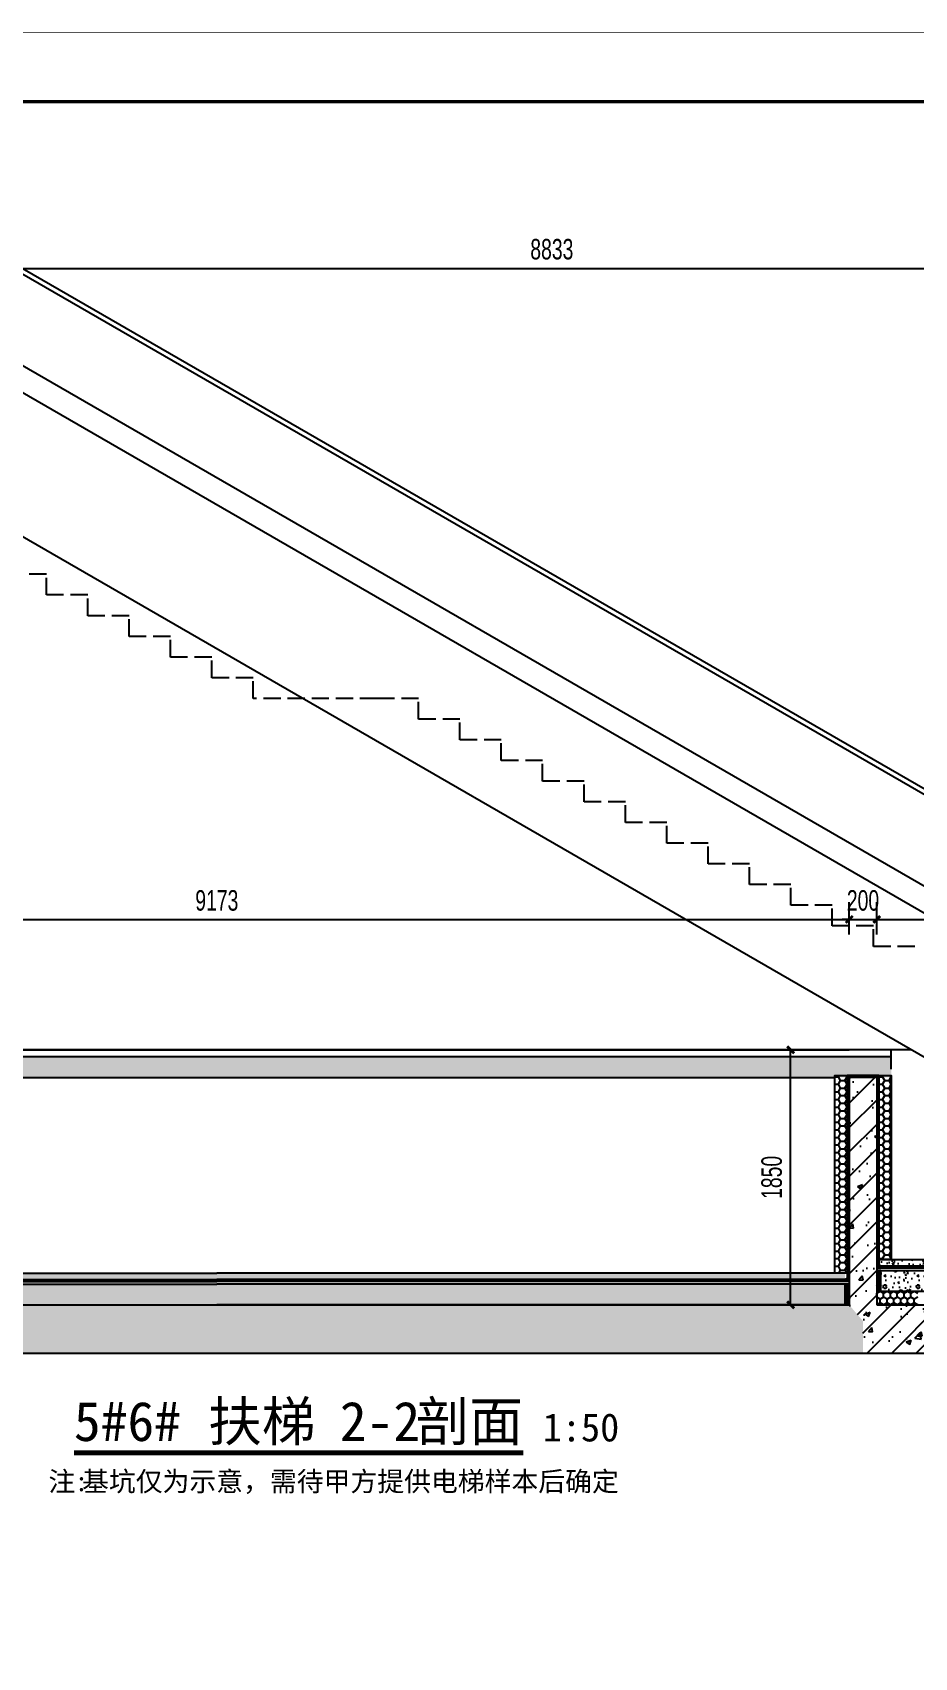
# Model space of a CAD drawing. Extents: x -26219 to 315419, y -160410 to -120810.
# Drawn here: x 162943 to 169341, y -138149 to -126361 of the extents above; entities that cross this region are included whole.
import ezdxf

# ---------------------------------------------------------------- set-up
doc = ezdxf.new("R2010")
doc.units = 0
doc.header["$LTSCALE"] = 1000
doc.header["$MEASUREMENT"] = 0
doc.linetypes.add('14#楼幕墙$0$DASH', pattern=[0.35, 0.25, -0.1])
for name, color, linetype in [('01-标注_尺寸', 124, 'Continuous'), ('02-TEXT_标注', 130, 'Continuous'), ('05-填充_天正', 26, 'Continuous'), ('A-O_屋面', 201, 'Continuous'), ('A-O_防水层', 222, 'Continuous'), ('A-SUR_保温', 222, 'Continuous'), ('A_STR-砼墙', 51, 'Continuous'), ('A_STR-砼柱', 51, 'Continuous'), ('DIM_SYMB', 3, 'Continuous'), ('S_A-E_楼梯', 171, 'Continuous'), ('S_FLOOR', 2, 'Continuous'), ('S_SURFACE', 6, 'Continuous'), ('建-标注-文本', 254, 'Continuous'), ('道路', 6, 'Continuous')]:
    doc.layers.add(name, color=color, linetype=linetype)
doc.layers.add('04-不打印_辅助线', color=165, linetype='Continuous', plot=False)
doc.styles.add('_TCH_DIM_T3', font='ros.shx', dxfattribs={"width": 0.705882, "bigfont": 'jd.shx'})
doc.styles.get("Standard").update_dxf_attribs({"font": 'STXIHEI_0.TTF'})
doc.dimstyles.new('_TCH_ARCH&&50', dxfattribs={"dimtxt": 148.75, "dimasz": 50, "dimexe": 125, "dimexo": 150, "dimgap": 63.125, "dimtad": 1, "dimdec": 0, "dimzin": 0, "dimdsep": 46, "dimtxsty": '_TCH_DIM_T3', "dimblk": 'ARCHTICK', "dimcen": 0.09, "dimclrt": 7, "dimazin": 2, "dimtfac": 1, "dimtdec": 0, "dimtix": 1, "dimtmove": 2, "dimatfit": 3, "dimfxl": 0, "dimtolj": 1, "dimtzin": 0, "dimarcsym": 0})
pattern_1 = [(0, (184459.27, 262458.4), (120, 240), [0, -240]), (0, (184318.87, 262426), (120, 240), [0, -240]), (0, (184396.87, 262423.6), (120, 240), [0, -240]), (0, (184482.07, 262494.4), (120, 240), [0, -240]), (0, (184382.47, 262411.6), (120, 240), [0, -240]), (0, (184506.07, 262645.6), (120, 240), [0, -240]), (0, (184432.87, 262626.4), (120, 240), [0, -240]), (0, (184471.27, 262596.4), (120, 240), [0, -240]), (0, (184275.67, 262591.6), (120, 240), [0, -240]), (0, (184393.27, 262580.8), (120, 240), [0, -240]), (0, (184347.67, 262519.6), (120, 240), [0, -240]), (0, (184350.07, 262429.6), (120, 240), [0, -240]), (0, (184440.07, 262420), (120, 240), [0, -240]), (0, (184506.07, 262525.6), (120, 240), [0, -240]), (0, (184281.67, 262488.4), (120, 240), [0, -240]), (0, (184302.07, 262529.2), (120, 240), [0, -240]), (0, (184395.67, 262512.4), (120, 240), [0, -240]), (0, (184362.07, 262477.6), (120, 240), [0, -240]), (0, (184342.87, 262556.8), (120, 240), [0, -240]), (0, (184372.87, 262646.8), (120, 240), [0, -240]), (0, (184291.27, 262438), (120, 240), [0, -240]), (0, (184423.27, 262597.6), (120, 240), [0, -240]), (0, (184311.67, 262601.2), (120, 240), [0, -240]), (0, (184292.47, 262632.4), (120, 240), [0, -240]), (130.601294, (184491.331, 262570.46), (-599.99999337, 720.00000315), [10.53662, -4414.8444]), (18.434949, (184474.19, 262575.032), (599.9999978, 239.9999982), [10.8421, -1507.05116]), (90, (184474.19, 262564.75), (120, 240), [10.28571, -469.71426]), (161.565051, (184484.474, 262561.318), (-600.000003, 239.999982), [10.8421, -1507.05116]), (53.130102, (184484.474, 262561.32), (120, 240), [11.42857, -1188.5714]), (135, (184493.62, 262439.03), (-120.000015, 239.999984), [9.69746, -669.12504]), (45, (184479.9, 262439.03), (120, 239.999999), [9.69746, -669.12504]), (135, (184486.76, 262432.175), (-120.000015, 239.999984), [9.69746, -669.12504]), (45, (184486.76, 262432.175), (120, 239.999999), [9.69746, -669.12504]), (116.56505, (184378.19, 262600.17), (-2e-05, 479.99999), [12.77753, -255.5506]), (180, (184372.47, 262611.6), (-120, 240), [13.71429, -226.2857]), (63.43495, (184353.05, 262600.17), (1e-06, 480), [12.77753, -255.5506]), (116.56505, (184358.76, 262588.75), (-2e-05, 479.99999), [12.77753, -255.5506]), (0, (184358.76, 262588.75), (120, 240), [13.71429, -226.2857]), (63.43495, (184372.47, 262588.75), (1e-06, 480), [12.77753, -255.5506]), (107.102728, (184468.474, 262519.032), (-359.99998624, 1200.00000194), [15.54454, -6513.161]), (143.972626, (184463.903, 262533.889), (-2279.9999711, 1679.9999981), [15.54454, -3248.808]), (180, (184451.33, 262543.03), (-120, 240), [14.85714, -225.14284]), (36.0273733, (184423.903, 262533.889), (2279.99998315, 1679.9999819), [15.54454, -3248.808]), (71.565051, (184419.33, 262520.175), (360.000002, 1199.999998), [14.45613, -1503.43712]), (107.102728, (184423.903, 262505.318), (-359.99998624, 1200.00000194), [15.54454, -6513.161]), (143.972626, (184436.474, 262496.175), (-2279.9999711, 1679.9999981), [15.54454, -3248.808]), (0, (184436.47, 262496.17), (120, 240), [14.85714, -225.14284]), (36.0273733, (184451.331, 262496.175), (2279.99998315, 1679.9999819), [15.54454, -3248.808]), (71.565051, (184463.903, 262505.318), (360.000002, 1199.999998), [14.45613, -1503.43712]), (150.255118, (184470.76, 262631.032), (-360.0000009, 239.999997), [9.21401, -1925.72784]), (90, (184462.76, 262626.46), (120, 240), [9.14286, -470.8571]), (29.744881, (184462.76, 262626.46), (360.0000002, 239.9999989), [9.21401, -1925.72784]), (116.56505, (184414.76, 262460.75), (-2e-05, 479.99999), [12.77753, -255.5506]), (168.690067, (184409.046, 262472.175), (-1080.0000008, 239.999994), [11.6549, -2435.8742]), (41.185925, (184388.474, 262466.46), (2999.99998182, 2639.9999769), [12.14874, -5090.3208]), (90, (184388.47, 262455.03), (120, 240), [11.42857, -468.5714]), (138.814074, (184397.617, 262447.032), (-2999.99994668, 2640.0000168), [12.14874, -5090.3208]), (16.6992442, (184397.617, 262447.032), (3959.9999702, 1199.99998743), [11.93178, -4999.415]), (60.945396, (184409.046, 262450.46), (119.99999968, 239.99999788), [11.76643, -4930.1358]), (109.983106, (184314.188, 262561.318), (-600.00000226, 1679.99999555), [13.3768, -5604.879]), (155.556045, (184309.617, 262573.889), (-1560.00000595, 719.99998504), [13.8092, -5786.0526]), (24.4439547, (184284.474, 262573.889), (1560.00000078, 719.99999654), [13.8092, -5786.0526]), (70.0168934, (184279.903, 262561.318), (600.0000018, 1679.99999583), [13.3768, -5604.879]), (109.983106, (184284.474, 262548.746), (-600.00000226, 1679.99999555), [13.3768, -5604.879]), (160.016893, (184297.046, 262544.175), (-600.0000004, 239.9999891), [13.3768, -2795.751]), (19.9831065, (184297.046, 262544.175), (599.9999967, 239.9999996), [13.3768, -2795.751]), (70.0168934, (184309.617, 262548.746), (600.0000018, 1679.99999583), [13.3768, -5604.879]), (122.005383, (184403.331, 262539.603), (-120.0000161, 239.9999877), [10.78169, -2253.3736]), (18.434949, (184387.33, 262545.318), (599.9999978, 239.9999982), [10.8421, -1507.05116]), (90, (184387.33, 262535.03), (120, 240), [10.28571, -469.71426]), (161.565051, (184397.617, 262531.603), (-600.000003, 239.999982), [10.8421, -1507.05116]), (54.462322, (184397.617, 262531.603), (839.9999988, 1199.9999982), [9.83123, -4119.2846]), (116.56505, (184333.62, 262481.32), (-2e-05, 479.99999), [12.77753, -255.5506]), (180, (184327.9, 262492.75), (-120, 240), [12.57143, -227.42856]), (59.0362434, (184308.474, 262481.318), (120.0000004, 239.9999988), [13.32789, -2785.5288]), (120.963756, (184315.331, 262469.89), (-120.0000164, 239.999989), [13.32789, -2785.5288]), (0, (184315.33, 262469.9), (120, 240), [12.57143, -227.42856]), (63.43495, (184327.9, 262469.89), (1e-06, 480), [12.77753, -255.5506])]
pattern_2 = [(50, (64229.74, 266731.6), (107.589027, -9.41282), [11.25, -123.75]), (355, (64229.74, 266731.6), (-20.8127, 112.82882), [9, -99]), (100.4514, (64238.7, 266730.82), (86.776407, 103.415931), [9.561029, -105.171317]), (46.1842, (64229.74, 266761.6), (160.086157, -24.827852), [16.875, -185.625]), (96.6356, (64243.08, 266759.53), (140.199406, 146.11768), [14.34154, -157.75695]), (351.1842, (64229.74, 266761.6), (140.19929, 146.11779), [13.5, -148.5]), (21, (64244.74, 266754.1), (89.536058, -60.392834), [11.25, -123.75]), (326, (64244.74, 266754.1), (36.4973, 108.772507), [9, -99]), (71.4514, (64252.2, 266749.07), (126.033394, 48.379575), [9.561029, -105.171317]), (37.5, (64229.74, 266731.603), (1.8239783, 49.934078), [0, -97.8, 0, -100.5, 0, -99.375]), (7.5, (64229.74, 266731.603), (39.4604306, 59.161757), [0, -57.3, 0, -95.55, 0, -37.875]), (327.5, (64196.29, 266731.603), (80.0733654, -3.3832308), [0, -37.5, 0, -117, 0, -155.25]), (317.5, (64181.29, 266731.6), (87.477925, 15.015747), [0, -48.75, 0, -77.7, 0, -110.25])]
pattern_3 = [(45, (0, 0), (-88.38835, 88.38835), []), (50, (0, 0), (358.6301, -31.37607), [37.5, -412.5]), (355, (0, 0), (-69.37567, 376.09607), [30, -330]), (100.4514, (29.9, -2.6), (289.2547, 344.71977), [31.8701, -350.57106]), (46.1842, (0, 100), (533.6205, -82.7595), [56.25, -618.75]), (96.6356, (44.47, 93.1), (467.3314, 487.0589), [47.8051, -525.8565]), (351.1842, (0, 100), (467.331, 487.0593), [45, -495]), (21, (50, 75), (298.45353, -201.30945), [37.5, -412.5]), (326, (50, 75), (121.65767, 362.575), [30, -330]), (71.4514, (74.87, 58.22), (420.1113, 161.26525), [31.8701, -350.57106]), (37.5, (0, 0), (6.07993, 166.44693), [0, -326, 0, -335, 0, -331.25]), (7.5, (0, 0), (131.53477, 197.20586), [0, -191, 0, -318.5, 0, -126.25]), (327.5, (-111.5, 0), (266.91122, -11.277436), [0, -125, 0, -390, 0, -517.5]), (317.5, (-161.5, 0), (291.59308, 50.0525), [0, -162.5, 0, -259, 0, -367.5])]

# ---------------------------------------------------------------- blocks, each defined once
blk = doc.blocks.new('sdfsdfdsf')
at = {"layer": 'S_FLOOR'}
for p, q in [((11333, -5100), (2500, 0)), ((11256, -6100), (2422, -1000))]:
    blk.add_line(p, q, dxfattribs=at)
at = {"layer": '道路', "linetype": 'ByBlock'}
for p, q in [((10969, -4030), (2947, 601)), ((10987, -3999), (2965, 632)), ((10797, -4594), (2776, 37))]:
    blk.add_line(p, q, dxfattribs=at)
blk = doc.blocks.new('图框-A1')
for points, const_width in [([(0, 0), (841, 0), (841, 594), (0, 594)], 0.05), ([(766, 584), (25, 584), (25, 10), (766, 10)], 0.5)]:
    blk.add_lwpolyline(points, close=True, dxfattribs=dict(const_width=const_width))
blk = doc.blocks.new('$LinePat$聚苯板')
at = {"color": 0}
for p, q in [((14.8, -8.6), (0, 0)), ((29.7, 0), (14.8, -8.6)), ((14.8, -25.7), (0, -34.3)), ((0, -34.3), (0, -51.4)), ((0, -51.4), (14.8, -60)), ((14.8, -8.6), (14.8, -25.7)), ((29.7, -34.3), (14.8, -25.7)), ((14.8, -60), (29.7, -51.4))]:
    blk.add_line(p, q, dxfattribs=at)
blk = doc.blocks.new('*U58')
at = {"layer": 'A-SUR_保温', "color": 26}
blk.add_lwpolyline([(0, 0), (30, 0), (30, 150), (0, 150), (0, 0)], dxfattribs=at)
at = {"layer": 'A-SUR_保温', "color": 26, "xscale": -0.505156626798275, "yscale": 0.5, "zscale": 0.5, "rotation": 269.9999988198052}
for p in [(30, 135), (30, 120), (30, 105), (30, 90), (30, 75), (30, 60), (30, 45), (30, 30), (30, 15), (30, 0)]:
    blk.add_blockref('$LinePat$聚苯板', p, dxfattribs=at)
blk = doc.blocks.new('_ArchTick')
at = {"color": 0, "linetype": 'ByBlock', "const_width": 0.4}
blk.add_lwpolyline([(-0.5, -0.5), (0.5, 0.5)], dxfattribs=at)
blk = doc.blocks.new('*D572')
at = {"layer": '01-标注_尺寸', "color": 0, "lineweight": -2, "transparency": 16777216}
for p, q in [((162293, -129055), (162293, -127947)), ((171127, -129055), (171127, -127947)), ((162293, -128072), (171127, -128072))]:
    blk.add_line(p, q, dxfattribs=at)
at = {"layer": 'Defpoints', "color": 0, "transparency": 16777216}
for p in [(171127, -128072), (162293, -129205), (171127, -129205)]:
    blk.add_point(p, dxfattribs=at)
at = {"layer": '01-标注_尺寸', "color": 0, "lineweight": -2, "transparency": 16777216, "xscale": 50, "yscale": 50, "zscale": 50, "rotation": 180}
blk.add_blockref('_ArchTick', (162293, -128072), dxfattribs=at)
at = {"layer": '01-标注_尺寸', "color": 0, "lineweight": -2, "transparency": 16777216, "xscale": 50, "yscale": 50, "zscale": 50}
blk.add_blockref('_ArchTick', (171127, -128072), dxfattribs=at)
at = {"layer": '01-标注_尺寸', "color": 7, "transparency": 16777216, "insert": (166710, -127934), "char_height": 148.8, "attachment_point": 5, "style": '_TCH_DIM_T3'}
blk.add_mtext('\\A1;8833', dxfattribs=at)
blk = doc.blocks.new('*D779')
at = {"layer": '01-标注_尺寸', "color": 0, "lineweight": -2, "transparency": 16777216}
for p, q in [((159693, -132905), (159693, -132670)), ((168867, -132905), (168867, -132670)), ((159693, -132795), (168867, -132795))]:
    blk.add_line(p, q, dxfattribs=at)
at = {"layer": 'Defpoints', "color": 0, "transparency": 16777216}
for p in [(168867, -132795), (159693, -133055), (168867, -133055)]:
    blk.add_point(p, dxfattribs=at)
at = {"layer": '01-标注_尺寸', "color": 0, "lineweight": -2, "transparency": 16777216, "xscale": 50, "yscale": 50, "zscale": 50, "rotation": 180}
blk.add_blockref('_ArchTick', (159693, -132795), dxfattribs=at)
at = {"layer": '01-标注_尺寸', "color": 0, "lineweight": -2, "transparency": 16777216, "xscale": 50, "yscale": 50, "zscale": 50}
blk.add_blockref('_ArchTick', (168867, -132795), dxfattribs=at)
at = {"layer": '01-标注_尺寸', "color": 7, "transparency": 16777216, "insert": (164280, -132658), "char_height": 148.8, "attachment_point": 5, "style": '_TCH_DIM_T3'}
blk.add_mtext('\\A1;9173', dxfattribs=at)
blk = doc.blocks.new('*D780')
at = {"layer": '01-标注_尺寸', "color": 0, "lineweight": -2, "transparency": 16777216}
for p, q in [((168867, -132905), (168867, -132670)), ((169067, -132905), (169067, -132670)), ((168867, -132795), (168817, -132795)), ((168867, -132795), (169067, -132795)), ((169067, -132795), (169117, -132795))]:
    blk.add_line(p, q, dxfattribs=at)
at = {"layer": 'Defpoints', "color": 0, "transparency": 16777216}
for p in [(169067, -132795), (168867, -133055), (169067, -133055)]:
    blk.add_point(p, dxfattribs=at)
at = {"layer": '01-标注_尺寸', "color": 0, "lineweight": -2, "transparency": 16777216, "xscale": 50, "yscale": 50, "zscale": 50}
blk.add_blockref('_ArchTick', (168867, -132795), dxfattribs=at)
at = {"layer": '01-标注_尺寸', "color": 0, "lineweight": -2, "transparency": 16777216, "xscale": 50, "yscale": 50, "zscale": 50, "rotation": 180}
blk.add_blockref('_ArchTick', (169067, -132795), dxfattribs=at)
at = {"layer": '01-标注_尺寸', "color": 7, "transparency": 16777216, "insert": (168967, -132658), "char_height": 148.8, "attachment_point": 5, "style": '_TCH_DIM_T3'}
blk.add_mtext('\\A1;200', dxfattribs=at)
blk = doc.blocks.new('*D781')
at = {"layer": '01-标注_尺寸', "color": 0, "lineweight": -2, "transparency": 16777216}
for p, q in [((169067, -132905), (169067, -132670)), ((173427, -132905), (173427, -132670)), ((169067, -132795), (173427, -132795))]:
    blk.add_line(p, q, dxfattribs=at)
at = {"layer": 'Defpoints', "color": 0, "transparency": 16777216}
for p in [(173427, -132795), (169067, -133055), (173427, -133055)]:
    blk.add_point(p, dxfattribs=at)
at = {"layer": '01-标注_尺寸', "color": 0, "lineweight": -2, "transparency": 16777216, "xscale": 50, "yscale": 50, "zscale": 50, "rotation": 180}
blk.add_blockref('_ArchTick', (169067, -132795), dxfattribs=at)
at = {"layer": '01-标注_尺寸', "color": 0, "lineweight": -2, "transparency": 16777216, "xscale": 50, "yscale": 50, "zscale": 50}
blk.add_blockref('_ArchTick', (173427, -132795), dxfattribs=at)
at = {"layer": '01-标注_尺寸', "color": 7, "transparency": 16777216, "insert": (171247, -132658), "char_height": 148.8, "attachment_point": 5, "style": '_TCH_DIM_T3'}
blk.add_mtext('\\A1;4360', dxfattribs=at)
blk = doc.blocks.new('*D893')
at = {"layer": '01-标注_尺寸', "color": 0, "lineweight": -2, "transparency": 16777216}
for p, q in [((168717, -133741), (168317, -133741)), ((168442, -135591), (168442, -133741)), ((168717, -135591), (168317, -135591))]:
    blk.add_line(p, q, dxfattribs=at)
at = {"layer": 'Defpoints', "color": 0, "transparency": 16777216}
for p in [(168442, -133741), (168867, -133741), (168867, -135591)]:
    blk.add_point(p, dxfattribs=at)
at = {"layer": '01-标注_尺寸', "color": 0, "lineweight": -2, "transparency": 16777216, "xscale": 50, "yscale": 50, "zscale": 50}
for p, rotation in [((168442, -133741), 90), ((168442, -135591), 270)]:
    blk.add_blockref('_ArchTick', p, dxfattribs=dict(at, rotation=rotation))
at = {"layer": '01-标注_尺寸', "color": 7, "transparency": 16777216, "insert": (168305, -134666), "char_height": 148.8, "attachment_point": 5, "rotation": 90, "style": '_TCH_DIM_T3'}
blk.add_mtext('\\A1;1850', dxfattribs=at)

msp = doc.modelspace()

# ---------------------------------------------------------------- hatches: boundary and pattern name
at = {"layer": '05-填充_天正'}
h = msp.add_hatch(dxfattribs=at)
h.set_pattern_fill('AR-CONC', color=256, scale=50, style=0)
h.set_pattern_definition([(50, (-40144.654, 15280.14), (91.092334, -7.969543), [9.525, -104.775]), (355, (-40144.65, 15280.14), (-17.621413, 95.52832), [7.62, -83.82]), (100.451, (-40137.06, 15279.48), (73.47125, 87.558344), [8.095, -89.045]), (46.1842, (-40144.65, 15305.54), (135.53952, -21.021164), [14.2875, -157.1625]), (96.6356, (-40133.36, 15303.79), (118.70212, 123.71278), [12.1425, -133.5675]), (351.184, (-40144.65, 15305.54), (118.7023, 123.71256), [11.43, -125.73]), (21, (-40131.954, 15299.19), (75.80744, -51.13276), [9.525, -104.775]), (326, (-40131.95, 15299.19), (30.901014, 92.093983), [7.62, -83.82]), (71.4514, (-40125.64, 15294.93), (106.708245, 40.96143), [8.095, -89.045]), (37.5, (-40144.654, 15280.142), (1.5443016, 42.2775194), [0, -82.804, 0, -85.09, 0, -84.1375]), (7.5, (-40144.654, 15280.14), (33.409831, 50.0902874), [0, -48.514, 0, -80.899, 0, -32.0675]), (327.5, (-40172.975, 15280.142), (67.7952976, -2.864372), [0, -31.75, 0, -99.06, 0, -131.445]), (317.5, (-40185.675, 15280.14), (74.064591, 12.713246), [0, -41.275, 0, -65.786, 0, -93.345])])
h.paths.add_polyline_path([(159793.4, -133941.5), (159793.4, -133791.5), (169171.9, -133791.5), (169171.9, -133941.5)])
h = msp.add_hatch(dxfattribs=at)
h.set_pattern_fill('钢筋混凝土', color=256, scale=50, style=0)
h.set_pattern_definition(pattern_3)
h.paths.add_polyline_path([(168866.9, -133941.5), (168866.9, -135591.5), (168966.9, -135708.2), (169066.9, -135591.5), (169066.9, -133941.5)])
h = msp.add_hatch(dxfattribs=at)
h.set_pattern_fill('钢筋混凝土', color=256, scale=50, style=0)
h.set_pattern_definition(pattern_3)
h.paths.add_polyline_path([(159626.8, -135708.2), (159693.4, -135941.5), (168966.9, -135941.5), (168966.9, -135708.2), (168866.9, -135591.5), (159693.4, -135591.5)])
h = msp.add_hatch(dxfattribs=at)
h.set_pattern_fill('钢筋混凝土', color=256, scale=50, style=0)
h.set_pattern_definition(pattern_3)
h.paths.add_polyline_path([(168966.9, -135708.2), (168966.9, -135941.5), (173526.9, -135941.5), (173526.9, -135708.2), (173426.9, -135591.5), (169066.9, -135591.5)])
at = {"layer": 'A-SUR_保温'}
h = msp.add_hatch(dxfattribs=at)
h.set_pattern_fill('HONEY', color=26, scale=20)
h.set_pattern_definition([(0, (-49889.785, 1098.68), (47.625, 27.4963), [31.75, -63.5]), (120, (-49889.785, 1098.68), (-47.6249943, 27.49631), [31.75, -63.5]), (60, (-49889.785, 1098.68), (5.7e-06, 54.99261), [-63.5, 31.75])])
h.paths.add_polyline_path([(168851.9, -135361.5), (168761.9, -135361.5), (168761.9, -133926.5), (168851.9, -133926.5)])
h = msp.add_hatch(dxfattribs=at)
h.set_pattern_fill('HONEY', color=26, scale=20)
h.set_pattern_definition([(0, (-49569.785, 1098.68), (47.625, 27.4963), [31.75, -63.5]), (120, (-49569.785, 1098.68), (-47.6249943, 27.49631), [31.75, -63.5]), (60, (-49569.785, 1098.68), (5.7e-06, 54.99261), [-63.5, 31.75])])
h.paths.add_polyline_path([(169171.9, -135261.5), (169081.9, -135261.5), (169081.9, -133926.5), (169171.9, -133926.5)])
h = msp.add_hatch(dxfattribs=at)
h.set_pattern_fill('混凝土', color=26, scale=15)
h.set_pattern_definition([(50, (68789.74, 266831.6), (107.589027, -9.41282), [11.25, -123.75]), (355, (68789.74, 266831.6), (-20.8127, 112.82882), [9, -99]), (100.4514, (68798.7, 266830.82), (86.776407, 103.415931), [9.561029, -105.171317]), (46.1842, (68789.74, 266861.6), (160.086157, -24.827852), [16.875, -185.625]), (96.6356, (68803.08, 266859.53), (140.199406, 146.11768), [14.34154, -157.75695]), (351.1842, (68789.74, 266861.6), (140.19929, 146.11779), [13.5, -148.5]), (21, (68804.74, 266854.1), (89.536058, -60.392834), [11.25, -123.75]), (326, (68804.74, 266854.1), (36.4973, 108.772507), [9, -99]), (71.4514, (68812.2, 266849.07), (126.033394, 48.379575), [9.561029, -105.171317]), (37.5, (68789.74, 266831.603), (1.8239783, 49.934078), [0, -97.8, 0, -100.5, 0, -99.375]), (7.5, (68789.74, 266831.603), (39.4604306, 59.161757), [0, -57.3, 0, -95.55, 0, -37.875]), (327.5, (68756.29, 266831.603), (80.0733654, -3.3832308), [0, -37.5, 0, -117, 0, -155.25]), (317.5, (68741.29, 266831.6), (87.477925, 15.015747), [0, -48.75, 0, -77.7, 0, -110.25])])
h.paths.add_polyline_path([(171246.9, -135311.5), (171246.9, -135261.5), (169097.2, -135261.5), (169097.2, -135311.5)])
h = msp.add_hatch(dxfattribs=at)
h.set_pattern_fill('混凝土', color=26, scale=15)
h.set_pattern_definition(pattern_2)
h.paths.add_polyline_path([(164280.2, -135361.5), (164280.2, -135406.5), (159723.7, -135406.5), (159723.7, -135361.5)])
h = msp.add_hatch(dxfattribs=at)
h.set_pattern_fill('混凝土', color=26, scale=15)
h.set_pattern_definition(pattern_2)
h.paths.add_polyline_path([(164280.2, -135361.5), (164280.2, -135406.5), (168836.6, -135406.5), (168836.6, -135361.5)])
h = msp.add_hatch(dxfattribs=at)
h.set_pattern_fill('加气混凝土', color=26, scale=20)
h.set_pattern_definition([(0, (189019.27, 262558.4), (120, 240), [0, -240]), (0, (188878.87, 262526), (120, 240), [0, -240]), (0, (188956.87, 262523.6), (120, 240), [0, -240]), (0, (189042.07, 262594.4), (120, 240), [0, -240]), (0, (188942.47, 262511.6), (120, 240), [0, -240]), (0, (189066.07, 262745.6), (120, 240), [0, -240]), (0, (188992.87, 262726.4), (120, 240), [0, -240]), (0, (189031.27, 262696.4), (120, 240), [0, -240]), (0, (188835.67, 262691.6), (120, 240), [0, -240]), (0, (188953.27, 262680.8), (120, 240), [0, -240]), (0, (188907.67, 262619.6), (120, 240), [0, -240]), (0, (188910.07, 262529.6), (120, 240), [0, -240]), (0, (189000.07, 262520), (120, 240), [0, -240]), (0, (189066.07, 262625.6), (120, 240), [0, -240]), (0, (188841.67, 262588.4), (120, 240), [0, -240]), (0, (188862.07, 262629.2), (120, 240), [0, -240]), (0, (188955.67, 262612.4), (120, 240), [0, -240]), (0, (188922.07, 262577.6), (120, 240), [0, -240]), (0, (188902.87, 262656.8), (120, 240), [0, -240]), (0, (188932.87, 262746.8), (120, 240), [0, -240]), (0, (188851.27, 262538), (120, 240), [0, -240]), (0, (188983.27, 262697.6), (120, 240), [0, -240]), (0, (188871.67, 262701.2), (120, 240), [0, -240]), (0, (188852.47, 262732.4), (120, 240), [0, -240]), (130.601294, (189051.331, 262670.46), (-599.99999337, 720.00000315), [10.53662, -4414.8444]), (18.434949, (189034.19, 262675.032), (599.9999978, 239.9999982), [10.8421, -1507.05116]), (90, (189034.19, 262664.75), (120, 240), [10.28571, -469.71426]), (161.565051, (189044.474, 262661.318), (-600.000003, 239.999982), [10.8421, -1507.05116]), (53.130102, (189044.474, 262661.32), (120, 240), [11.42857, -1188.5714]), (135, (189053.62, 262539.03), (-120.000015, 239.999984), [9.69746, -669.12504]), (45, (189039.9, 262539.03), (120, 239.999999), [9.69746, -669.12504]), (135, (189046.76, 262532.175), (-120.000015, 239.999984), [9.69746, -669.12504]), (45, (189046.76, 262532.175), (120, 239.999999), [9.69746, -669.12504]), (116.56505, (188938.19, 262700.17), (-2e-05, 479.99999), [12.77753, -255.5506]), (180, (188932.47, 262711.6), (-120, 240), [13.71429, -226.2857]), (63.43495, (188913.05, 262700.17), (1e-06, 480), [12.77753, -255.5506]), (116.56505, (188918.76, 262688.75), (-2e-05, 479.99999), [12.77753, -255.5506]), (0, (188918.76, 262688.75), (120, 240), [13.71429, -226.2857]), (63.43495, (188932.47, 262688.75), (1e-06, 480), [12.77753, -255.5506]), (107.102728, (189028.474, 262619.032), (-359.99998624, 1200.00000194), [15.54454, -6513.161]), (143.972626, (189023.903, 262633.889), (-2279.9999711, 1679.9999981), [15.54454, -3248.808]), (180, (189011.33, 262643.03), (-120, 240), [14.85714, -225.14284]), (36.0273733, (188983.903, 262633.889), (2279.99998315, 1679.9999819), [15.54454, -3248.808]), (71.565051, (188979.33, 262620.175), (360.000002, 1199.999998), [14.45613, -1503.43712]), (107.102728, (188983.903, 262605.318), (-359.99998624, 1200.00000194), [15.54454, -6513.161]), (143.972626, (188996.474, 262596.175), (-2279.9999711, 1679.9999981), [15.54454, -3248.808]), (0, (188996.47, 262596.17), (120, 240), [14.85714, -225.14284]), (36.0273733, (189011.331, 262596.175), (2279.99998315, 1679.9999819), [15.54454, -3248.808]), (71.565051, (189023.903, 262605.318), (360.000002, 1199.999998), [14.45613, -1503.43712]), (150.255118, (189030.76, 262731.032), (-360.0000009, 239.999997), [9.21401, -1925.72784]), (90, (189022.76, 262726.46), (120, 240), [9.14286, -470.8571]), (29.744881, (189022.76, 262726.46), (360.0000002, 239.9999989), [9.21401, -1925.72784]), (116.56505, (188974.76, 262560.75), (-2e-05, 479.99999), [12.77753, -255.5506]), (168.690067, (188969.046, 262572.175), (-1080.0000008, 239.999994), [11.6549, -2435.8742]), (41.185925, (188948.474, 262566.46), (2999.99998182, 2639.9999769), [12.14874, -5090.3208]), (90, (188948.47, 262555.03), (120, 240), [11.42857, -468.5714]), (138.814074, (188957.617, 262547.032), (-2999.99994668, 2640.0000168), [12.14874, -5090.3208]), (16.6992442, (188957.617, 262547.032), (3959.9999702, 1199.99998743), [11.93178, -4999.415]), (60.945396, (188969.046, 262550.46), (119.99999968, 239.99999788), [11.76643, -4930.1358]), (109.983106, (188874.188, 262661.318), (-600.00000226, 1679.99999555), [13.3768, -5604.879]), (155.556045, (188869.617, 262673.889), (-1560.00000595, 719.99998504), [13.8092, -5786.0526]), (24.4439547, (188844.474, 262673.889), (1560.00000078, 719.99999654), [13.8092, -5786.0526]), (70.0168934, (188839.903, 262661.318), (600.0000018, 1679.99999583), [13.3768, -5604.879]), (109.983106, (188844.474, 262648.746), (-600.00000226, 1679.99999555), [13.3768, -5604.879]), (160.016893, (188857.046, 262644.175), (-600.0000004, 239.9999891), [13.3768, -2795.751]), (19.9831065, (188857.046, 262644.175), (599.9999967, 239.9999996), [13.3768, -2795.751]), (70.0168934, (188869.617, 262648.746), (600.0000018, 1679.99999583), [13.3768, -5604.879]), (122.005383, (188963.331, 262639.603), (-120.0000161, 239.9999877), [10.78169, -2253.3736]), (18.434949, (188947.33, 262645.318), (599.9999978, 239.9999982), [10.8421, -1507.05116]), (90, (188947.33, 262635.03), (120, 240), [10.28571, -469.71426]), (161.565051, (188957.617, 262631.603), (-600.000003, 239.999982), [10.8421, -1507.05116]), (54.462322, (188957.617, 262631.603), (839.9999988, 1199.9999982), [9.83123, -4119.2846]), (116.56505, (188893.62, 262581.32), (-2e-05, 479.99999), [12.77753, -255.5506]), (180, (188887.9, 262592.75), (-120, 240), [12.57143, -227.42856]), (59.0362434, (188868.474, 262581.318), (120.0000004, 239.9999988), [13.32789, -2785.5288]), (120.963756, (188875.331, 262569.89), (-120.0000164, 239.999989), [13.32789, -2785.5288]), (0, (188875.33, 262569.9), (120, 240), [12.57143, -227.42856]), (63.43495, (188887.9, 262569.89), (1e-06, 480), [12.77753, -255.5506])])
h.paths.add_polyline_path([(171246.9, -135491.5), (171246.9, -135341), (169096.9, -135340.9), (169096.9, -135491.5)])
h = msp.add_hatch(dxfattribs=at)
h.set_pattern_fill('加气混凝土', color=26, scale=20)
h.set_pattern_definition(pattern_1)
h.paths.add_polyline_path([(164280.2, -135441), (164280.2, -135591.5), (159723.4, -135591.5), (159723.5, -135440.9)])
h = msp.add_hatch(dxfattribs=at)
h.set_pattern_fill('加气混凝土', color=26, scale=20)
h.set_pattern_definition(pattern_1)
h.paths.add_polyline_path([(164280.2, -135441), (164280.2, -135591.5), (168836.9, -135591.5), (168836.8, -135440.9)])

# ---------------------------------------------------------------- linework, layer by layer
at = {"layer": '04-不打印_辅助线', "linetype": '14#楼幕墙$0$DASH', "ltscale": 0.5}
msp.add_lwpolyline([(169343.4, -132991.5), (169043.4, -132991.5), (169043.4, -132841.5), (168743.4, -132841.5), (168743.4, -132691.5), (168443.4, -132691.5), (168443.4, -132541.5), (168143.4, -132541.5), (168143.4, -132391.5), (167843.4, -132391.5), (167843.4, -132241.5), (167543.4, -132241.5), (167543.4, -132091.5), (167243.4, -132091.5), (167243.4, -131941.5), (166943.4, -131941.5), (166943.4, -131791.5), (166643.4, -131791.5), (166643.4, -131641.5), (166343.4, -131641.5), (166343.4, -131491.5), (166043.4, -131491.5), (166043.4, -131341.5), (165743.4, -131341.5), (165743.4, -131191.5), (165443.4, -131191.5), (164543.4, -131191.5), (164543.4, -131041.5), (164243.4, -131041.5), (164243.4, -130891.5), (163943.4, -130891.5), (163943.4, -130741.5), (163643.4, -130741.5), (163643.4, -130591.5), (163343.4, -130591.5), (163343.4, -130441.5), (163043.4, -130441.5), (163043.4, -130291.5), (162743.4, -130291.5)], dxfattribs=at)
at = {"layer": 'A-O_屋面'}
for p, q in [((169081.9, -135261.5), (171246.9, -135261.5)), ((159708.4, -135361.5), (164280.2, -135361.5)), ((168851.9, -135361.5), (164280.2, -135361.5)), ((169066.9, -135341.5), (171246.9, -135341.5)), ((159693.4, -135441.5), (164280.2, -135441.5)), ((168866.9, -135441.5), (164280.2, -135441.5)), ((169066.9, -135491.5), (171246.9, -135491.5)), ((159693.4, -135591.5), (164280.2, -135591.5)), ((168866.9, -135591.5), (164280.2, -135591.5))]:
    msp.add_line(p, q, dxfattribs=at)
at = {"layer": 'A-O_防水层'}
for p, q in [((169081.9, -133926.5), (168851.9, -133926.5)), ((168851.9, -133926.5), (169081.9, -133926.5)), ((169071.9, -133936.5), (168861.9, -133936.5)), ((168861.9, -133936.5), (169071.9, -133936.5)), ((159693.4, -135421.5), (164280.2, -135421.5)), ((168866.9, -135421.5), (164280.2, -135421.5)), ((169066.9, -135321.5), (171246.9, -135321.5))]:
    msp.add_line(p, q, dxfattribs=at)
for points in [[(159698.4, -133241.5), (159698.4, -135391.5, 0.4142136), (159723.4, -135416.5), (164280.2, -135416.5)], [(159708.4, -133241.5), (159708.4, -135391.5, 0.4142136), (159723.4, -135406.5), (164280.2, -135406.5)], [(159708.4, -133876.5), (159708.4, -135391.5, 0.4142136), (159723.4, -135406.5), (164280.2, -135406.5)], [(168851.9, -133926.5), (168851.9, -135391.5, -0.4142136), (168836.9, -135406.5), (164280.2, -135406.5)], [(168861.9, -133936.5), (168861.9, -135391.5, -0.4142136), (168836.9, -135416.5), (164280.2, -135416.5)], [(169071.9, -133936.5), (169071.9, -135291.5, 0.4142136), (169096.9, -135316.5), (171246.9, -135316.5)], [(169081.9, -133926.5), (169081.9, -135291.5, 0.4142136), (169096.9, -135306.5), (171246.9, -135306.5)]]:
    msp.add_lwpolyline(points, format="xyb", dxfattribs=at)
at = {"layer": 'A_STR-砼墙'}
for p, q in [((168866.9, -133941.5), (168866.9, -135591.5)), ((169066.9, -133941.5), (168866.9, -133941.5)), ((169066.9, -133941.5), (169066.9, -135591.5))]:
    msp.add_line(p, q, dxfattribs=at)
at = {"layer": 'A_STR-砼柱'}
for p, q in [((159693.4, -135591.5), (168866.9, -135591.5)), ((169066.9, -135591.5), (173426.9, -135591.5)), ((159693.4, -135941.5), (168966.9, -135941.5)), ((168966.9, -135941.5), (173526.9, -135941.5))]:
    msp.add_line(p, q, dxfattribs=at)
at = {"layer": 'DIM_SYMB', "const_width": 35}
msp.add_lwpolyline([(163243.4, -136664.1), (166504.3, -136664.1)], dxfattribs=at)
at = {"layer": 'S_A-E_楼梯'}
msp.add_line((159793.4, -133941.5), (168761.9, -133941.5), dxfattribs=at)
at = {"layer": 'S_SURFACE'}
for p, q in [((169316.9, -133741.5), (159793.4, -133741.5)), ((159793.4, -133741.5), (168866.9, -133741.5)), ((169171.9, -133741.5), (159793.4, -133741.5)), ((169171.9, -133881.5), (169171.9, -133741.5)), ((169171.9, -133791.5), (159793.4, -133791.5))]:
    msp.add_line(p, q, dxfattribs=at)
at = {"layer": 'S_SURFACE', "linetype": '14#楼幕墙$0$DASH', "ltscale": 0.5, "const_width": 5}
for points in [[(159703.4, -133241.5), (159703.4, -135391.5, 0.4142136), (159723.4, -135411.5), (164280.2, -135411.5)], [(168856.9, -133941.5), (168856.9, -135391.5, -0.4142136), (168836.9, -135411.5), (164280.2, -135411.5)], [(169076.9, -133931.5), (169076.9, -135291.5, 0.4142136), (169096.9, -135311.5), (171246.9, -135311.5)]]:
    msp.add_lwpolyline(points, format="xyb", dxfattribs=at)
at = {"layer": 'S_SURFACE'}
for points in [[(168851.9, -135361.5), (168761.9, -135361.5), (168761.9, -133926.5), (168851.9, -133926.5)], [(169171.9, -135261.5), (169081.9, -135261.5), (169081.9, -133926.5), (169171.9, -133926.5)]]:
    msp.add_lwpolyline(points, close=True, dxfattribs=at)
at = {"layer": 'S_SURFACE', "linetype": '14#楼幕墙$0$DASH', "ltscale": 0.5, "const_width": 5}
for points in [[(169076.9, -133931.5), (168856.9, -133931.5)], [(168856.9, -133931.5), (169076.9, -133931.5)]]:
    msp.add_lwpolyline(points, dxfattribs=at)

# ---------------------------------------------------------------- block references
at = {"xscale": 50, "yscale": 50, "zscale": 50}
msp.add_blockref('图框-A1', (136717.6, -156062.5), dxfattribs=at)
msp.add_blockref('sdfsdfdsf', (159793.4, -128641.5))
at = {"layer": 'A-SUR_保温', "color": 26}
msp.add_blockref('*U58', (169066.9, -135491.5), dxfattribs=at)
at = {"layer": 'A-SUR_保温', "color": 26, "xscale": -1}
msp.add_blockref('*U58', (168866.9, -135591.5), dxfattribs=at)
at = {"layer": 'A-SUR_保温', "color": 26, "xscale": -1.668629755273003, "yscale": 1.666666666666667, "zscale": 1.666666666666667, "rotation": 180.0000224651256}
for p in [(169066.9, -135591.5), (169116.4, -135591.5), (169166, -135591.5), (169215.5, -135591.5), (169265.1, -135591.5), (169314.6, -135591.5)]:
    msp.add_blockref('$LinePat$聚苯板', p, dxfattribs=at)

# ---------------------------------------------------------------- texts
at = {"layer": '02-TEXT_标注'}
for s, height, p in [('注', 142.7, (163058.5, -136942.7)), (':', 142.7, (163249.6, -136942.7)), ('基坑仅为示意，需待甲方提供电梯样本后确定', 142.713, (163302.5, -136942.7))]:
    msp.add_text(s, height=height, dxfattribs=at).set_placement(p)
at = {"layer": '建-标注-文本'}
for s, height, p in [('扶梯', 285.43, (164217, -136578.4)), ('剖面', 285.43, (165722.5, -136578.4)), ('5#6#', 285.43, (163243.4, -136578.4)), ('2-2', 285.43, (165172.2, -136578.4)), ('1:50', 203.88, (166644.3, -136581.4))]:
    msp.add_text(s, height=height, dxfattribs=at).set_placement(p)

# ---------------------------------------------------------------- dimensions: what is measured, and where the dimension line sits
at = {"layer": '01-标注_尺寸'}
for p1, p2, distance, picture, middle in [((162293.424, -129204.6038), (171126.8831, -129204.6038), 1132.741, '*D572', (166710.1536, -127934.3628)), ((159693.424, -133054.8699), (168866.8831, -133054.8699), 259.7224, '*D779', (164280.1536, -132657.6474)), ((168866.9, -133054.9), (169066.9, -133054.9), 259.7, '*D780', (168966.9, -132657.6)), ((169066.9, -133054.9), (173426.9, -133054.9), 259.7, '*D781', (171246.9, -132657.6)), ((168866.9, -135591.5), (168866.9, -133741.5), 424.8, '*D893', (168304.6, -134666.5))]:
    dim = msp.add_aligned_dim(p1=p1, p2=p2, distance=distance, dimstyle='_TCH_ARCH&&50', dxfattribs=at)
    dim.commit()
    dim.dimension.update_dxf_attribs({"geometry": picture, "text_midpoint": middle})

doc.saveas('drawing.dxf')
